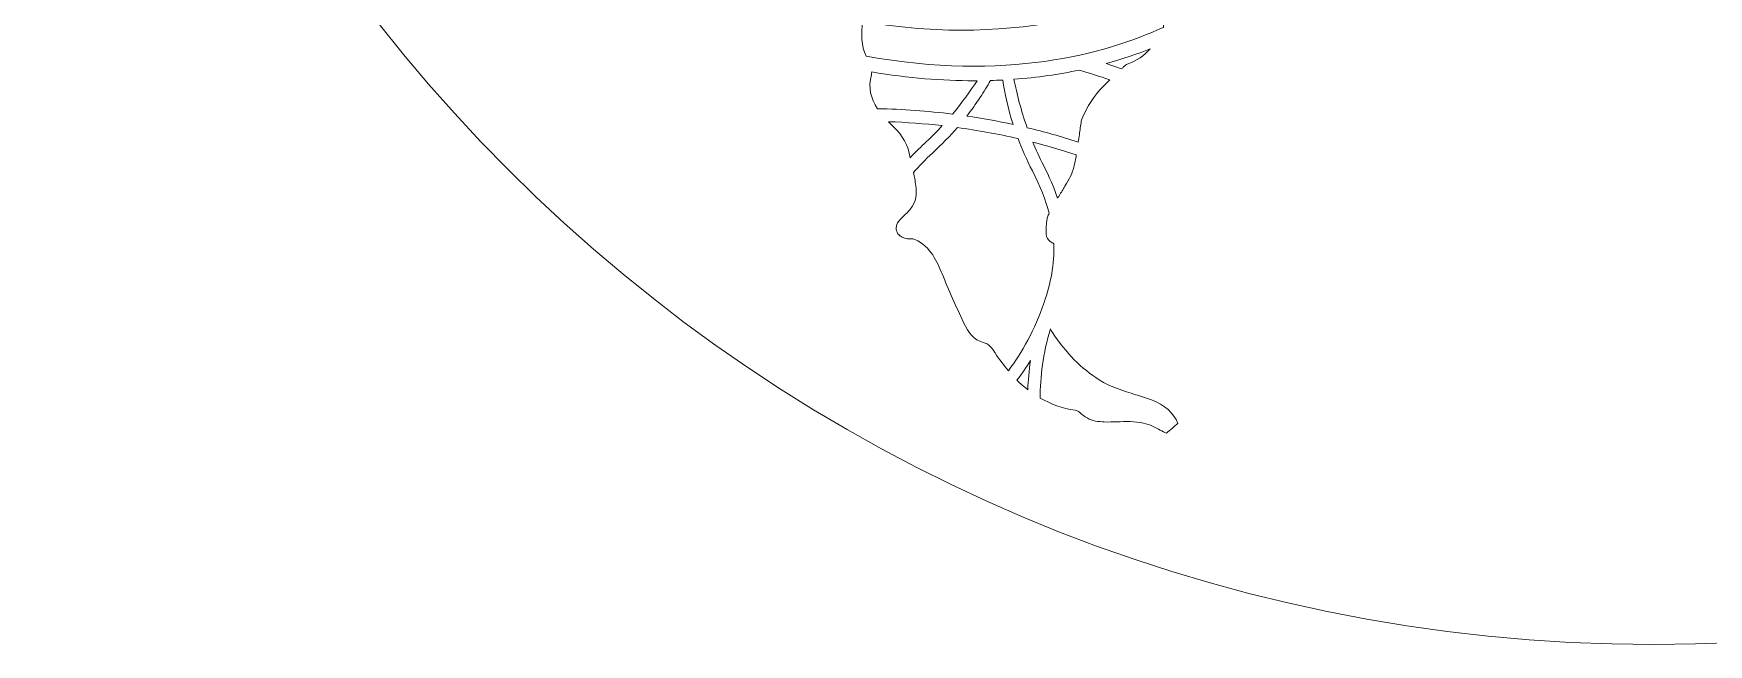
# Model space of a CAD drawing. Header units: millimetres. Extents: x -1844 to 2932, y -490 to 399.
# Drawn here: x -872 to -412.5, y -490.4 to -322.9 of the extents above; entities that cross this region are included whole.
import ezdxf

# ---------------------------------------------------------------- set-up
doc = ezdxf.new("R2010")
doc.units = ezdxf.units.MM
doc.header["$MEASUREMENT"] = 0
doc.layers.add('Layer 3', color=7, linetype='Continuous')

# ---------------------------------------------------------------- blocks, each defined once
blk = doc.blocks.new('block 2')
at = {"layer": 'Layer 3', "lineweight": 0}
for points, knots in [([(-427.53, 398.64), (-673.02, 398.64), (-872.03, 199.63), (-872.03, -45.86), (-872.03, -291.35), (-673.02, -490.36), (-427.53, -490.36), (-182.04, -490.36), (16.97, -291.35), (16.97, -45.86), (16.97, 199.63), (-182.04, 398.64), (-427.53, 398.64)], [0, 0, 0, 0, 1, 1, 1, 2, 2, 2, 3, 3, 3, 4, 4, 4, 4]), ([(-644.61, -319.48), (-635.72, -321.12), (-626.65, -321.95), (-617.45, -321.95), (-599.2, -321.95), (-581.45, -318.69), (-564.59, -312.28), (-564.71, -313.34), (-564.52, -314.43), (-564.02, -315.44), (-564.02, -315.44), (-563.99, -315.5), (-563.99, -315.5), (-563.88, -315.72), (-563.77, -315.95), (-563.66, -316.18), (-562.98, -317.53), (-561.73, -320.06), (-562, -320.98), (-562.02, -321.04), (-562.05, -321.11), (-562.07, -321.17), (-578.26, -328.62), (-605.46, -335.95), (-643.6, -329.08), (-645.02, -326.15), (-644.91, -323), (-644.61, -319.48)], [0, 0, 0, 0, 1, 1, 1, 2, 2, 2, 3, 3, 3, 4, 4, 4, 5, 5, 5, 6, 6, 6, 7, 7, 7, 8, 8, 8, 9, 9, 9, 9]), ([(-577.77, -331.11), (-573.31, -329.88), (-569.28, -328.49), (-565.65, -327.05), (-567.33, -328.88), (-569.42, -330.42), (-571.67, -331.14), (-572.03, -331.26), (-572.36, -331.45), (-572.63, -331.71), (-572.63, -331.71), (-572.95, -332.01), (-572.95, -332.01), (-573.14, -332.19), (-573.33, -332.37), (-573.52, -332.55), (-574.93, -332.05), (-576.35, -331.57), (-577.77, -331.11)], [0, 0, 0, 0, 1, 1, 1, 2, 2, 2, 3, 3, 3, 4, 4, 4, 5, 5, 5, 6, 6, 6, 6]), ([(-642.16, -334.17), (-642.09, -333.92), (-642.06, -333.66), (-642.04, -333.41), (-631.95, -335.1), (-622.62, -335.82), (-614.04, -335.82), (-613.75, -335.82), (-613.46, -335.82), (-613.17, -335.81), (-615.05, -338.72), (-617.28, -341.82), (-619.9, -344.95), (-626.68, -344.1), (-633.53, -343.61), (-640.43, -343.48), (-642.35, -340.64), (-643.1, -337.73), (-642.16, -334.17)], [0, 0, 0, 0, 1, 1, 1, 2, 2, 2, 3, 3, 3, 4, 4, 4, 5, 5, 5, 6, 6, 6, 6]), ([(-599.4, -348.68), (-601.1, -343.93), (-602.26, -339.42), (-603.05, -335.42), (-596.57, -334.94), (-590.61, -334.05), (-585.16, -332.9), (-582.34, -333.72), (-579.53, -334.61), (-576.74, -335.55), (-579.21, -337.92), (-581.56, -340.5), (-583.24, -343.81), (-583.64, -344.61), (-584.02, -345.43), (-584.4, -346.33), (-584.49, -346.52), (-584.54, -346.71), (-584.57, -346.91), (-584.77, -348.14), (-584.94, -349.37), (-585.1, -350.56), (-585.2, -351.26), (-585.29, -351.95), (-585.39, -352.62), (-590.02, -351.13), (-594.68, -349.81), (-599.4, -348.68)], [0, 0, 0, 0, 1, 1, 1, 2, 2, 2, 3, 3, 3, 4, 4, 4, 5, 5, 5, 6, 6, 6, 7, 7, 7, 8, 8, 8, 9, 9, 9, 9]), ([(-603.27, -347.8), (-607.47, -346.88), (-611.72, -346.11), (-615.99, -345.49), (-613.32, -342.07), (-611.18, -338.77), (-609.47, -335.75), (-608.35, -335.72), (-607.23, -335.67), (-606.13, -335.61), (-605.59, -339.23), (-604.69, -343.34), (-603.27, -347.8)], [0, 0, 0, 0, 1, 1, 1, 2, 2, 2, 3, 3, 3, 4, 4, 4, 4]), ([(-636.18, -348.33), (-636.63, -347.89), (-637.06, -347.47), (-637.47, -347.04), (-632.51, -347.21), (-627.58, -347.57), (-622.69, -348.12), (-624.24, -349.8), (-625.9, -351.47), (-627.68, -353.11), (-629.08, -354.39), (-630.36, -355.66), (-631.53, -356.91), (-632.06, -353.54), (-633.49, -350.91), (-636.18, -348.33)], [0, 0, 0, 0, 1, 1, 1, 2, 2, 2, 3, 3, 3, 4, 4, 4, 5, 5, 5, 5]), ([(-608.14, -410.56), (-608.2, -410.47), (-608.26, -410.37), (-608.33, -410.27), (-608.98, -409.27), (-609.86, -407.9), (-611.48, -407.53), (-614.07, -406.93), (-615.42, -405.07), (-616.86, -402.05), (-618.92, -397.74), (-620.9, -393.27), (-622.74, -388.77), (-624.04, -385.6), (-625.83, -381.25), (-630.19, -379.34), (-630.55, -379.18), (-630.94, -379.11), (-631.33, -379.13), (-632.58, -379.2), (-633.55, -378.95), (-634.29, -378.35), (-634.33, -378.32), (-634.38, -378.28), (-634.43, -378.25), (-634.47, -378.2), (-634.52, -378.15), (-634.57, -378.1), (-635.46, -377.2), (-635.61, -375.91), (-634.97, -374.81), (-634.56, -374.12), (-633.87, -373.46), (-633.15, -372.75), (-632.64, -372.26), (-632.11, -371.75), (-631.61, -371.17), (-629.67, -368.92), (-629.68, -366.67), (-629.97, -364.58), (-630.15, -363.33), (-630.37, -362.11), (-630.59, -360.96), (-629.07, -359.21), (-627.35, -357.44), (-625.37, -355.63), (-622.84, -353.3), (-620.58, -350.95), (-618.57, -348.63), (-612.97, -349.39), (-607.42, -350.4), (-601.92, -351.66), (-600.85, -354.52), (-599.56, -357.49), (-597.99, -360.52), (-595.83, -364.74), (-594.34, -368.58), (-593.39, -372.16), (-593.55, -372.5), (-593.69, -372.85), (-593.83, -373.21), (-593.89, -373.37), (-593.93, -373.53), (-593.96, -373.69), (-594.17, -374.96), (-594.24, -376.34), (-594.17, -377.93), (-594.13, -378.74), (-593.7, -379.49), (-593.01, -379.93), (-592.85, -380.03), (-592.7, -380.12), (-592.53, -380.22), (-592.39, -380.31), (-592.24, -380.4), (-592.11, -380.49), (-591.87, -386.16), (-592.99, -391.34), (-594.78, -396.65), (-597.31, -404.12), (-600.81, -410.3), (-604.58, -415.33), (-605.8, -413.89), (-606.98, -412.31), (-608.14, -410.56)], [0, 0, 0, 0, 1, 1, 1, 2, 2, 2, 3, 3, 3, 4, 4, 4, 5, 5, 5, 6, 6, 6, 7, 7, 7, 8, 8, 8, 9, 9, 9, 10, 10, 10, 11, 11, 11, 12, 12, 12, 13, 13, 13, 14, 14, 14, 15, 15, 15, 16, 16, 16, 17, 17, 17, 18, 18, 18, 19, 19, 19, 20, 20, 20, 21, 21, 21, 22, 22, 22, 23, 23, 23, 24, 24, 24, 25, 25, 25, 26, 26, 26, 27, 27, 27, 28, 28, 28, 28]), ([(-588.97, -364.56), (-589, -364.62), (-589.04, -364.67), (-589.07, -364.72), (-589.56, -365.6), (-590.09, -366.44), (-590.65, -367.34), (-590.8, -367.57), (-590.94, -367.8), (-591.08, -368.03), (-592.04, -365.18), (-593.3, -362.17), (-594.95, -358.96), (-596.04, -356.84), (-597.01, -354.72), (-597.87, -352.64), (-593.86, -353.66), (-589.89, -354.82), (-585.95, -356.1), (-586.09, -357.35), (-586.3, -358.48), (-586.6, -359.52), (-587.12, -361.32), (-587.9, -362.97), (-588.97, -364.56)], [0, 0, 0, 0, 1, 1, 1, 2, 2, 2, 3, 3, 3, 4, 4, 4, 5, 5, 5, 6, 6, 6, 7, 7, 7, 8, 8, 8, 8]), ([(-561.23, -432.43), (-561.77, -432.19), (-562.32, -431.89), (-562.91, -431.57), (-564.23, -430.86), (-565.73, -430.05), (-567.52, -429.67), (-570, -429.15), (-572.43, -429.24), (-574.77, -429.32), (-575.99, -429.36), (-577.14, -429.4), (-578.27, -429.35), (-579.88, -429.29), (-581.56, -429.11), (-582.98, -428.26), (-583.61, -427.88), (-584.26, -427.4), (-585.09, -426.71), (-585.44, -426.42), (-585.85, -426.23), (-586.29, -426.16), (-589.75, -425.61), (-592.91, -424.5), (-595.86, -422.8), (-595.85, -417.07), (-595.09, -410.64), (-593.04, -403.79), (-592.88, -404.08), (-592.74, -404.36), (-592.59, -404.63), (-592.56, -404.69), (-592.52, -404.75), (-592.48, -404.81), (-588.79, -410.44), (-584.47, -414.8), (-579.66, -417.79), (-576.39, -419.81), (-572.97, -420.87), (-569.66, -421.88), (-568.23, -422.32), (-566.75, -422.78), (-565.32, -423.3), (-561.73, -424.62), (-559.16, -426.94), (-558.07, -429.74), (-559.12, -430.69), (-560.17, -431.58), (-561.23, -432.43)], [0, 0, 0, 0, 1, 1, 1, 2, 2, 2, 3, 3, 3, 4, 4, 4, 5, 5, 5, 6, 6, 6, 7, 7, 7, 8, 8, 8, 9, 9, 9, 10, 10, 10, 11, 11, 11, 12, 12, 12, 13, 13, 13, 14, 14, 14, 15, 15, 15, 16, 16, 16, 16]), ([(-599.25, -420.51), (-600.26, -419.72), (-601.25, -418.85), (-602.21, -417.9), (-600.95, -416.24), (-599.7, -414.44), (-598.5, -412.5), (-598.93, -415.3), (-599.16, -417.98), (-599.25, -420.51)], [0, 0, 0, 0, 1, 1, 1, 2, 2, 2, 3, 3, 3, 3])]:
    blk.add_open_spline(points, degree=3, knots=knots, dxfattribs=at)

msp = doc.modelspace()

# ---------------------------------------------------------------- block references
at = {"layer": 'Layer 3'}
msp.add_blockref('block 2', (0, 0), dxfattribs=at)

doc.saveas('drawing.dxf')
